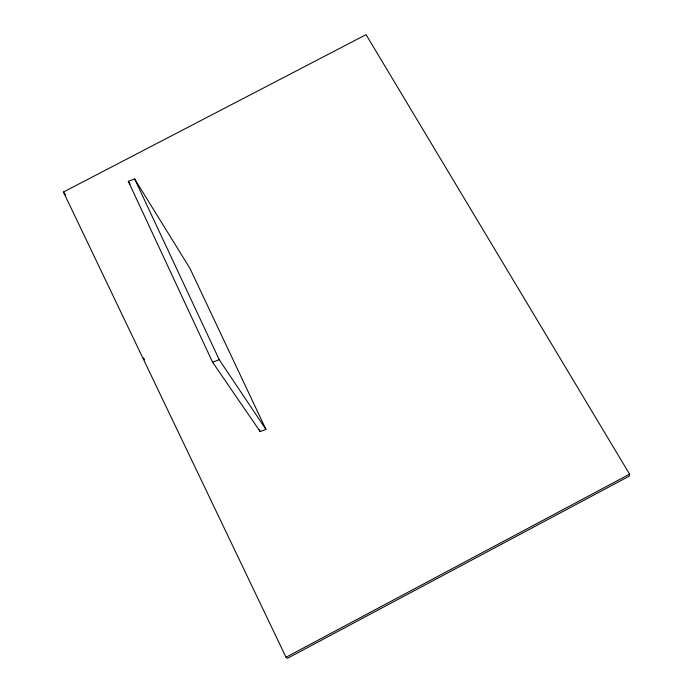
<?xml version="1.0" encoding="UTF-8"?>
<svg xmlns="http://www.w3.org/2000/svg" width="693" height="693" viewBox="0 0 693 693"><rect width="100%" height="100%" fill="white"/><g stroke="black" fill="none" stroke-linecap="round" stroke-linejoin="round"><path stroke-width="1.04" d="M629.573 474.159L629.296 476.117L287.387 658.35L286.018 657.259L63.427 192.039L366.069 34.65L629.573 474.159L286.018 657.259M128.309 181.306L134.641 178.967L189.925 268.356L265.947 429.417L260.135 431.531L212.552 362.17L128.309 181.306L130.024 184.035M212.552 362.17L219.248 359.719L265.947 429.417M63.427 192.039L65.558 194.941M143.546 357.865L144.482 359.823M259.217 429.573L260.135 431.531M134.641 178.967L219.248 359.719"/></g></svg>
